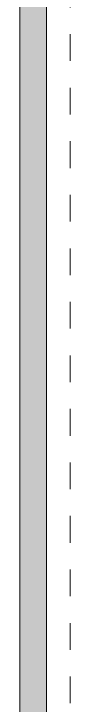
# Model space of a CAD drawing. Header units: millimetres. Extents: x 1010 to 1494, y -119 to 564.
# Drawn here: x 1106.871 to 1107.06, y 369.02 to 371.604 of the extents above; entities that cross this region are included whole.
import ezdxf

# ---------------------------------------------------------------- set-up
doc = ezdxf.new("R2010")
doc.units = ezdxf.units.MM
doc.linetypes.add('DASHDOT', pattern=[1, 0.5, -0.25, 0, -0.25])
doc.layers.get('0').update_dxf_attribs({"lineweight": 9})
doc.layers.add('Marca', color=1, linetype='Continuous', lineweight=9)

# ---------------------------------------------------------------- blocks, each defined once
blk = doc.blocks.new('*A398')
at = {"layer": 'Marca', "linetype": 'DASHDOT', "lineweight": 0}
blk.add_line((55689.6, 731.7), (55689.6, 34592.7), dxfattribs=at)

msp = doc.modelspace()

# ---------------------------------------------------------------- hatches: boundary and pattern name
at = {"true_color": 0xf1eb1f}
h = msp.add_hatch(color=2, dxfattribs=at)
h.dxf.hatch_style = 1
h.paths.add_polyline_path([(1106.87091, 366.27047), (1106.87091, 373.65771), (1106.97091, 373.65771), (1106.97091, 366.27047)])
h = msp.add_hatch(color=2, dxfattribs=at)
h.dxf.hatch_style = 1
h.paths.add_polyline_path([(1106.87091, 366.27047), (1106.87091, 373.65771), (1106.97091, 373.65771), (1106.97091, 366.27047)])

# ---------------------------------------------------------------- linework, layer by layer
msp.add_lwpolyline([(1106.87091, 366.27047), (1106.87091, 373.65771), (1106.97091, 373.65771), (1106.97091, 366.27047)], close=True)
msp.add_lwpolyline([(1106.87091, 366.27047), (1106.87091, 373.65771), (1106.97091, 373.65771), (1106.97091, 366.27047)], close=True)

# ---------------------------------------------------------------- block references
at = {"lineweight": 0, "xscale": 0.001, "yscale": 0.001, "zscale": 0.001}
msp.add_blockref('*A398', (1051.36993, 345.29563), dxfattribs=at)

doc.saveas('drawing.dxf')
